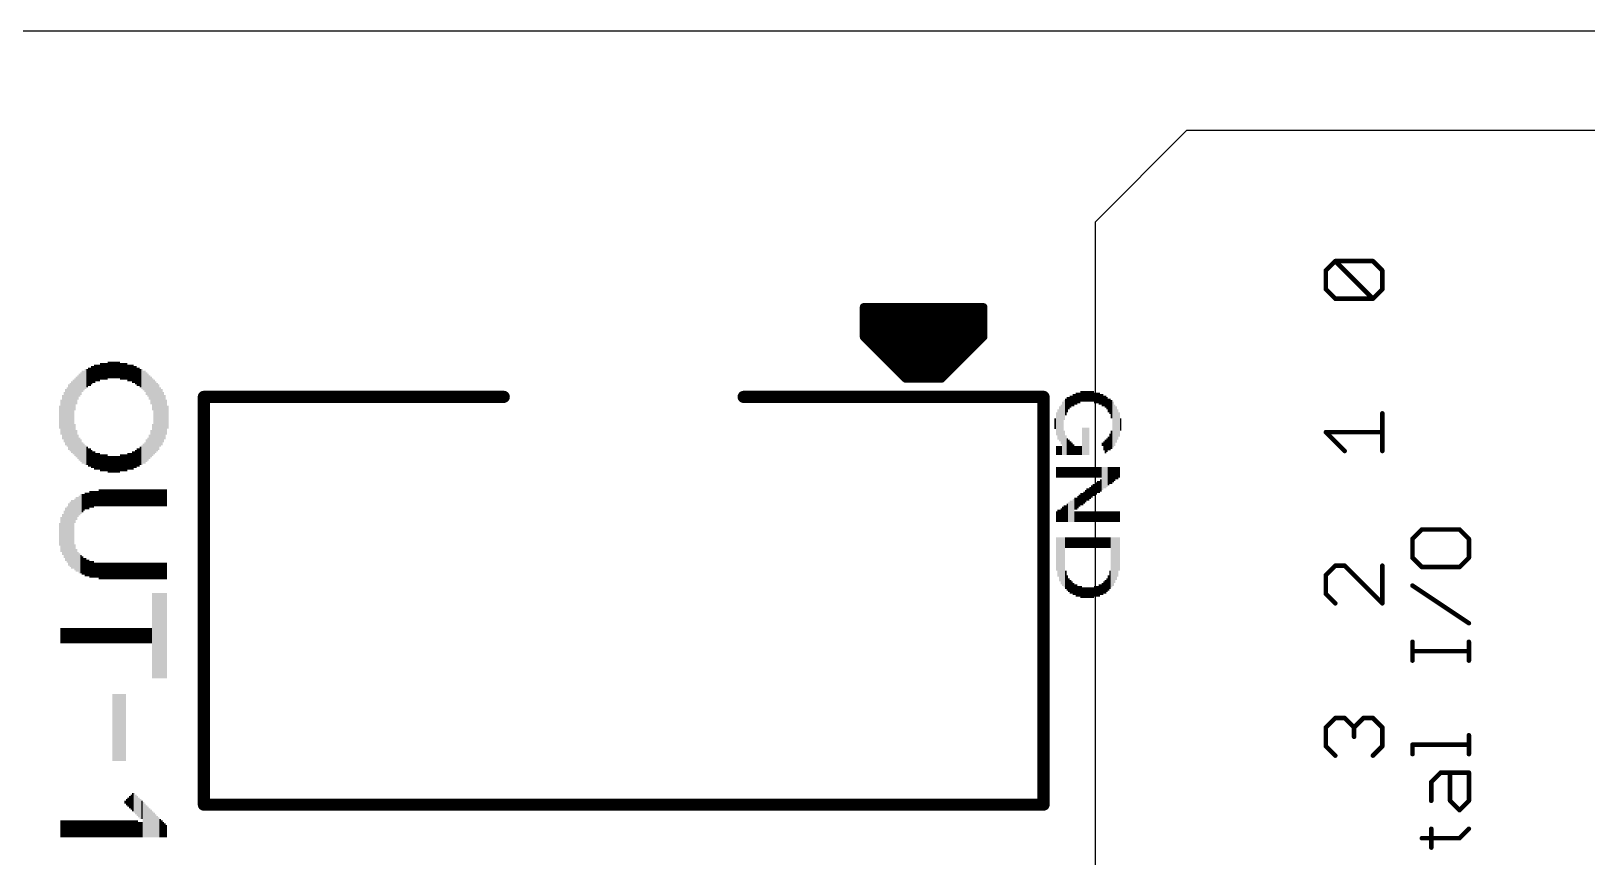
# Model space of a CAD drawing. Extents: x -5 to 130, y -14 to 61.
# Drawn here: x 20.92 to 46.86, y 46.23 to 60 of the extents above; entities that cross this region are included whole.
import ezdxf

# ---------------------------------------------------------------- set-up
doc = ezdxf.new("R2010")
doc.units = 0
for name, color, linetype in [('20', 178, 'CONTINUOUS'), ('21', 251, 'CONTINUOUS'), ('51', 251, 'CONTINUOUS')]:
    doc.layers.add(name, color=color, linetype=linetype)

# ---------------------------------------------------------------- blocks, each defined once
blk = doc.blocks.new('RECT')
blk.add_solid([(-0.5, -0.5), (0.5, -0.5), (-0.5, 0.5), (0.5, 0.5)])

msp = doc.modelspace()

# ---------------------------------------------------------------- linework, layer by layer
at = {"layer": '20'}
msp.add_line((130, 60), (-5, 60), dxfattribs=at)
at = {"layer": '21'}
for points, const_width in [([(42.5263, 56.0079, 1), (42.4882, 56.0079)], 0.0381), ([(42.4938, 56.0214, 1), (42.5208, 55.9944)], 0.0381), ([(42.6641, 56.1837, 1), (42.6641, 56.1456)], 0.0381), ([(42.6775, 56.1781, 1), (42.6506, 56.1512)], 0.0381), ([(42.6775, 56.1512, 1), (42.6506, 56.1781)], 0.0381), ([(43.3046, 56.1781, 1), (43.2777, 56.1512)], 0.0381), ([(43.2911, 56.1456, 1), (43.2911, 56.1837)], 0.0381), ([(43.467, 56.0079, 1), (43.4289, 56.0079)], 0.0381), ([(43.4344, 55.9944, 1), (43.4614, 56.0214)], 0.0381), ([(42.4882, 55.6943, 1), (42.5263, 55.6943)], 0.0381), ([(42.5208, 55.7078, 1), (42.4938, 55.6809)], 0.0381), ([(42.6641, 55.5566, 1), (42.6641, 55.5185)], 0.0381), ([(42.6506, 55.5241, 1), (42.6775, 55.5511)], 0.0381), ([(43.2777, 55.5511, 1), (43.3046, 55.5241)], 0.0381), ([(43.2777, 55.5241, 1), (43.3046, 55.5511)], 0.0381), ([(43.2911, 55.5185, 1), (43.2911, 55.5566)], 0.0381), ([(43.4289, 55.6943, 1), (43.467, 55.6943)], 0.0381), ([(43.4614, 55.6809, 1), (43.4344, 55.7078)], 0.0381), ([(34.8, 55.4318, 1), (34.8, 55.3683)], 0.0635), ([(34.8318, 55.4, 1), (34.7683, 55.4)], 0.0635), ([(34.8958, 55.4, 1), (34.8323, 55.4)], 0.0635), ([(35.0228, 55.4, 1), (34.9592, 55.4)], 0.0635), ([(35.1498, 55.4, 1), (35.0862, 55.4)], 0.0635), ([(35.2768, 55.4, 1), (35.2133, 55.4)], 0.0635), ([(35.4038, 55.4, 1), (35.3402, 55.4)], 0.0635), ([(35.5308, 55.4, 1), (35.4672, 55.4)], 0.0635), ([(35.6578, 55.4, 1), (35.5943, 55.4)], 0.0635), ([(35.7848, 55.4, 1), (35.7212, 55.4)], 0.0635), ([(35.9118, 55.4, 1), (35.8483, 55.4)], 0.0635), ([(36.0388, 55.4, 1), (35.9753, 55.4)], 0.0635), ([(36.1658, 55.4, 1), (36.1022, 55.4)], 0.0635), ([(36.2928, 55.4, 1), (36.2293, 55.4)], 0.0635), ([(36.4198, 55.4, 1), (36.3563, 55.4)], 0.0635), ([(36.5468, 55.4, 1), (36.4832, 55.4)], 0.0635), ([(36.6738, 55.4, 1), (36.6103, 55.4)], 0.0635), ([(36.8008, 55.4, 1), (36.7372, 55.4)], 0.0635), ([(36.8318, 55.4, 1), (36.7683, 55.4)], 0.0635), ([(36.8, 55.3683, 1), (36.8, 55.4318)], 0.0635), ([(34.8225, 54.9225, 1), (34.7775, 54.8775)], 0.0635), ([(34.7683, 54.9, 1), (34.8318, 54.9)], 0.0635), ([(34.8323, 54.836, 1), (34.8958, 54.836)], 0.0635), ([(34.9592, 54.709, 1), (35.0228, 54.709)], 0.0635), ([(36.6103, 54.742, 1), (36.6738, 54.742)], 0.0635), ([(36.7372, 54.869, 1), (36.8008, 54.869)], 0.0635), ([(36.7683, 54.9, 1), (36.8318, 54.9)], 0.0635), ([(36.8225, 54.8775, 1), (36.7775, 54.9225)], 0.0635), ([(35.0862, 54.582, 1), (35.1498, 54.582)], 0.0635), ([(35.2133, 54.455, 1), (35.2768, 54.455)], 0.0635), ([(36.3563, 54.488, 1), (36.4198, 54.488)], 0.0635), ([(36.4832, 54.615, 1), (36.5468, 54.615)], 0.0635), ([(35.3402, 54.328, 1), (35.4038, 54.328)], 0.0635), ([(35.4672, 54.201, 1), (35.5308, 54.201)], 0.0635), ([(35.5, 54.2318, 1), (35.5, 54.1683)], 0.0635), ([(35.4775, 54.1775, 1), (35.5225, 54.2225)], 0.0635), ([(35.5943, 54.2, 1), (35.6578, 54.2)], 0.0635), ([(35.7212, 54.2, 1), (35.7848, 54.2)], 0.0635), ([(35.8, 54.2318, 1), (35.8, 54.1683)], 0.0635), ([(35.8, 54.1683, 1), (35.8, 54.2318)], 0.0635), ([(35.8483, 54.2, 1), (35.9118, 54.2)], 0.0635), ([(35.9753, 54.2, 1), (36.0388, 54.2)], 0.0635), ([(36.0775, 54.2225, 1), (36.1225, 54.1775)], 0.0635), ([(36.1, 54.1683, 1), (36.1, 54.2318)], 0.0635), ([(36.1022, 54.234, 1), (36.1658, 54.234)], 0.0635), ([(36.2293, 54.361, 1), (36.2928, 54.361)], 0.0635), ([(23.8508, 53.9, 1), (23.7492, 53.9)], 0.1016), ([(23.8, 53.9508, 1), (23.8, 53.8492)], 0.1016), ([(28.8, 53.8492, 1), (28.8, 53.9508)], 0.1016), ([(32.8, 53.9508, 1), (32.8, 53.8492)], 0.1016), ([(37.8508, 53.9, 1), (37.7492, 53.9)], 0.1016), ([(37.8, 53.8492, 1), (37.8, 53.9508)], 0.1016), ([(43.467, 53.6247, 1), (43.4289, 53.6247)], 0.0381), ([(42.5208, 53.3246, 1), (42.4938, 53.2976)], 0.0381), ([(42.5073, 53.3302, 1), (42.5073, 53.2921)], 0.0381), ([(43.4479, 53.2921, 1), (43.4479, 53.3302)], 0.0381), ([(42.8074, 52.9841, 1), (42.8343, 53.0111)], 0.0381), ([(43.4289, 52.9976, 1), (43.467, 52.9976)], 0.0381), ([(44.1081, 51.7072, 1), (44.1081, 51.6691)], 0.0381), ([(44.1215, 51.6747, 1), (44.0946, 51.7016)], 0.0381), ([(44.7486, 51.7016, 1), (44.7217, 51.6747)], 0.0381), ([(44.7351, 51.6691, 1), (44.7351, 51.7072)], 0.0381), ([(43.9703, 51.5314, 1), (43.9322, 51.5314)], 0.0381), ([(43.9378, 51.5449, 1), (43.9648, 51.5179)], 0.0381), ([(44.9109, 51.5314, 1), (44.8728, 51.5314)], 0.0381), ([(44.8784, 51.5179, 1), (44.9054, 51.5449)], 0.0381), ([(42.6641, 51.1037, 1), (42.6641, 51.0656)], 0.0381), ([(42.6775, 51.0712, 1), (42.6506, 51.0981)], 0.0381), ([(42.8343, 51.0981, 1), (42.8074, 51.0712)], 0.0381), ([(42.8208, 51.0656, 1), (42.8208, 51.1037)], 0.0381), ([(43.467, 51.0847, 1), (43.4289, 51.0847)], 0.0381), ([(43.9648, 51.2313, 1), (43.9378, 51.2044)], 0.0381), ([(43.9322, 51.2179, 1), (43.9703, 51.2179)], 0.0381), ([(44.8728, 51.2179, 1), (44.9109, 51.2179)], 0.0381), ([(44.9054, 51.2044, 1), (44.8784, 51.2313)], 0.0381), ([(42.5263, 50.9279, 1), (42.4882, 50.9279)], 0.0381), ([(42.4938, 50.9414, 1), (42.5208, 50.9144)], 0.0381), ([(44.1081, 51.0801, 1), (44.1081, 51.042)], 0.0381), ([(44.0946, 51.0476, 1), (44.1215, 51.0746)], 0.0381), ([(44.7217, 51.0746, 1), (44.7486, 51.0476)], 0.0381), ([(44.7351, 51.042, 1), (44.7351, 51.0801)], 0.0381), ([(42.4882, 50.6143, 1), (42.5263, 50.6143)], 0.0381), ([(42.5208, 50.6278, 1), (42.4938, 50.6009)], 0.0381), ([(43.9619, 50.7685, 1), (43.9407, 50.7368)], 0.0381), ([(42.6506, 50.4441, 1), (42.6775, 50.4711)], 0.0381), ([(43.4289, 50.4576, 1), (43.467, 50.4576)], 0.0381), ([(43.4344, 50.4441, 1), (43.4614, 50.4711)], 0.0381), ([(44.8813, 50.1097, 1), (44.9025, 50.1414)], 0.0381), ([(43.9703, 49.8154, 1), (43.9322, 49.8154)], 0.0381), ([(44.9109, 49.8154, 1), (44.8728, 49.8154)], 0.0381), ([(43.9513, 49.6777, 1), (43.9513, 49.6396)], 0.0381), ([(44.8919, 49.6396, 1), (44.8919, 49.6777)], 0.0381), ([(43.9322, 49.5019, 1), (43.9703, 49.5019)], 0.0381), ([(44.8728, 49.5019, 1), (44.9109, 49.5019)], 0.0381), ([(42.6641, 48.5637, 1), (42.6641, 48.5256)], 0.0381), ([(42.6775, 48.5312, 1), (42.6506, 48.5581)], 0.0381), ([(42.8343, 48.5581, 1), (42.8074, 48.5312)], 0.0381), ([(42.8208, 48.5256, 1), (42.8208, 48.5637)], 0.0381), ([(43.1344, 48.5637, 1), (43.1344, 48.5256)], 0.0381), ([(43.1478, 48.5312, 1), (43.1209, 48.5581)], 0.0381), ([(43.3046, 48.5581, 1), (43.2777, 48.5312)], 0.0381), ([(43.2911, 48.5256, 1), (43.2911, 48.5637)], 0.0381), ([(42.5263, 48.3879, 1), (42.4882, 48.3879)], 0.0381), ([(42.4938, 48.4014, 1), (42.5208, 48.3744)], 0.0381), ([(42.9967, 48.3879, 1), (42.9586, 48.3879)], 0.0381), ([(42.9641, 48.4014, 1), (42.9911, 48.3744)], 0.0381), ([(42.9586, 48.2311, 1), (42.9967, 48.2311)], 0.0381), ([(42.9641, 48.3744, 1), (42.9911, 48.4014)], 0.0381), ([(43.467, 48.3879, 1), (43.4289, 48.3879)], 0.0381), ([(43.4344, 48.3744, 1), (43.4614, 48.4014)], 0.0381), ([(44.9109, 48.2562, 1), (44.8728, 48.2562)], 0.0381), ([(42.4882, 48.0743, 1), (42.5263, 48.0743)], 0.0381), ([(42.5208, 48.0878, 1), (42.4938, 48.0609)], 0.0381), ([(43.4289, 48.0743, 1), (43.467, 48.0743)], 0.0381), ([(43.4614, 48.0609, 1), (43.4344, 48.0878)], 0.0381), ([(43.9703, 48.0995, 1), (43.9322, 48.0995)], 0.0381), ([(43.9513, 48.1185, 1), (43.9513, 48.0804)], 0.0381), ([(44.8919, 48.0804, 1), (44.8919, 48.1185)], 0.0381), ([(42.6506, 47.9041, 1), (42.6775, 47.9311)], 0.0381), ([(43.2777, 47.9311, 1), (43.3046, 47.9041)], 0.0381), ([(43.9322, 47.9427, 1), (43.9703, 47.9427)], 0.0381), ([(44.8728, 47.9427, 1), (44.9109, 47.9427)], 0.0381), ([(44.2839, 47.4775, 1), (44.2458, 47.4775)], 0.0381), ([(44.2514, 47.4909, 1), (44.2783, 47.464)], 0.0381), ([(44.4216, 47.6533, 1), (44.4216, 47.6152)], 0.0381), ([(44.4351, 47.6208, 1), (44.4081, 47.6477)], 0.0381), ([(44.5974, 47.6342, 1), (44.5593, 47.6342)], 0.0381), ([(44.9109, 47.6342, 1), (44.8728, 47.6342)], 0.0381), ([(44.8919, 47.6152, 1), (44.8919, 47.6533)], 0.0381), ([(23.8, 47.1508, 1), (23.8, 47.0492)], 0.1016), ([(23.7492, 47.1, 1), (23.8508, 47.1)], 0.1016), ([(37.7492, 47.1, 1), (37.8508, 47.1)], 0.1016), ([(37.8, 47.0492, 1), (37.8, 47.1508)], 0.1016), ([(44.2458, 47.1639, 1), (44.2839, 47.1639)], 0.0381), ([(44.5918, 47.1774, 1), (44.5649, 47.1505)], 0.0381), ([(44.5593, 47.1639, 1), (44.5974, 47.1639)], 0.0381), ([(44.7217, 47.0206, 1), (44.7486, 46.9937)], 0.0381), ([(44.7217, 46.9937, 1), (44.7486, 47.0206)], 0.0381), ([(44.8728, 47.1639, 1), (44.9109, 47.1639)], 0.0381), ([(44.9054, 47.1505, 1), (44.8784, 47.1774)], 0.0381), ([(44.2839, 46.697, 1), (44.2458, 46.697)], 0.0381), ([(44.9054, 46.6836, 1), (44.8784, 46.7105)], 0.0381), ([(44.1081, 46.5593, 1), (44.1081, 46.5212)], 0.0381), ([(44.7217, 46.5537, 1), (44.7486, 46.5268)], 0.0381), ([(44.7351, 46.5212, 1), (44.7351, 46.5593)], 0.0381), ([(44.2458, 46.3835, 1), (44.2839, 46.3835)], 0.0381)]:
    msp.add_lwpolyline(points, format="xyb", dxfattribs=dict(at, const_width=const_width))
for points, const_width in [([(42.5073, 56.0079), (42.6641, 56.1647)], 0.0762), ([(42.5073, 55.6943), (42.5073, 56.0079)], 0.0762), ([(42.6641, 56.1647), (43.2911, 56.1647)], 0.0762), ([(43.2911, 55.5376), (42.6641, 56.1647)], 0.0762), ([(43.2911, 56.1647), (43.4479, 56.0079)], 0.0762), ([(43.4479, 56.0079), (43.4479, 55.6943)], 0.0762), ([(42.6641, 55.5376), (42.5073, 55.6943)], 0.0762), ([(43.2911, 55.5376), (42.6641, 55.5376)], 0.0762), ([(43.4479, 55.6943), (43.2911, 55.5376)], 0.0762), ([(36.8, 55.4), (34.8, 55.4)], 0.127), ([(34.8, 55.4), (34.8, 54.9)], 0.127), ([(34.864, 54.836), (34.864, 55.4)], 0.127), ([(34.991, 54.709), (34.991, 55.4)], 0.127), ([(35.118, 54.582), (35.118, 55.4)], 0.127), ([(35.245, 54.455), (35.245, 55.4)], 0.127), ([(35.372, 54.328), (35.372, 55.4)], 0.127), ([(35.499, 54.201), (35.499, 55.4)], 0.127), ([(35.626, 54.2), (35.626, 55.4)], 0.127), ([(35.753, 54.2), (35.753, 55.4)], 0.127), ([(35.88, 54.2), (35.88, 55.4)], 0.127), ([(36.007, 54.2), (36.007, 55.4)], 0.127), ([(36.134, 54.234), (36.134, 55.4)], 0.127), ([(36.261, 54.361), (36.261, 55.4)], 0.127), ([(36.388, 54.488), (36.388, 55.4)], 0.127), ([(36.515, 54.615), (36.515, 55.4)], 0.127), ([(36.642, 54.742), (36.642, 55.4)], 0.127), ([(36.769, 54.869), (36.769, 55.4)], 0.127), ([(36.8, 54.9), (36.8, 55.4)], 0.127), ([(34.8, 54.9), (35.5, 54.2)], 0.127), ([(36.1, 54.2), (36.8, 54.9)], 0.127), ([(35.5, 54.2), (35.8, 54.2)], 0.127), ([(35.8, 54.2), (36.1, 54.2)], 0.127), ([(23.8, 47.1), (23.8, 53.9)], 0.2032), ([(23.8, 53.9), (28.8, 53.9)], 0.2032), ([(37.8, 53.9), (32.8, 53.9)], 0.2032), ([(37.8, 53.9), (37.8, 47.1)], 0.2032), ([(43.4479, 52.9976), (43.4479, 53.6247)], 0.0762), ([(42.8208, 52.9976), (42.5073, 53.3111)], 0.0762), ([(42.5073, 53.3111), (43.4479, 53.3111)], 0.0762), ([(44.1081, 51.6882), (43.9513, 51.5314)], 0.0762), ([(44.7351, 51.6882), (44.1081, 51.6882)], 0.0762), ([(44.8919, 51.5314), (44.7351, 51.6882)], 0.0762), ([(43.9513, 51.5314), (43.9513, 51.2179)], 0.0762), ([(44.8919, 51.2179), (44.8919, 51.5314)], 0.0762), ([(42.6641, 51.0847), (42.5073, 50.9279)], 0.0762), ([(42.8208, 51.0847), (42.6641, 51.0847)], 0.0762), ([(43.4479, 50.4576), (42.8208, 51.0847)], 0.0762), ([(43.4479, 51.0847), (43.4479, 50.4576)], 0.0762), ([(43.9513, 51.2179), (44.1081, 51.0611)], 0.0762), ([(44.7351, 51.0611), (44.8919, 51.2179)], 0.0762), ([(42.5073, 50.9279), (42.5073, 50.6143)], 0.0762), ([(44.1081, 51.0611), (44.7351, 51.0611)], 0.0762), ([(42.5073, 50.6143), (42.6641, 50.4576)], 0.0762), ([(44.8919, 50.1256), (43.9513, 50.7526)], 0.0762), ([(43.9513, 49.5019), (43.9513, 49.8154)], 0.0762), ([(44.8919, 49.5019), (44.8919, 49.8154)], 0.0762), ([(44.8919, 49.6587), (43.9513, 49.6587)], 0.0762), ([(42.5073, 48.3879), (42.6641, 48.5447)], 0.0762), ([(42.6641, 48.5447), (42.8208, 48.5447)], 0.0762), ([(42.8208, 48.5447), (42.9776, 48.3879)], 0.0762), ([(42.9776, 48.3879), (43.1344, 48.5447)], 0.0762), ([(43.1344, 48.5447), (43.2911, 48.5447)], 0.0762), ([(43.2911, 48.5447), (43.4479, 48.3879)], 0.0762), ([(42.5073, 48.0743), (42.5073, 48.3879)], 0.0762), ([(42.9776, 48.3879), (42.9776, 48.2311)], 0.0762), ([(43.4479, 48.3879), (43.4479, 48.0743)], 0.0762), ([(44.8919, 47.9427), (44.8919, 48.2562)], 0.0762), ([(42.6641, 47.9176), (42.5073, 48.0743)], 0.0762), ([(43.4479, 48.0743), (43.2911, 47.9176)], 0.0762), ([(43.9513, 47.9427), (43.9513, 48.0995)], 0.0762), ([(43.9513, 48.0995), (44.8919, 48.0995)], 0.0762), ([(44.2648, 47.4775), (44.4216, 47.6342)], 0.0762), ([(44.2648, 47.1639), (44.2648, 47.4775)], 0.0762), ([(44.4216, 47.6342), (44.8919, 47.6342)], 0.0762), ([(44.5784, 47.1639), (44.5784, 47.6342)], 0.0762), ([(44.8919, 47.6342), (44.8919, 47.1639)], 0.0762), ([(37.8, 47.1), (23.8, 47.1)], 0.2032), ([(44.7351, 47.0072), (44.5784, 47.1639)], 0.0762), ([(44.8919, 47.1639), (44.7351, 47.0072)], 0.0762), ([(44.2648, 46.3835), (44.2648, 46.697)], 0.0762), ([(44.7351, 46.5403), (44.8919, 46.697)], 0.0762), ([(44.1081, 46.5403), (44.7351, 46.5403)], 0.0762)]:
    msp.add_lwpolyline(points, dxfattribs=dict(at, const_width=const_width))
at = {"layer": '51'}
for p, q in [((40.184, 58.34), (38.66, 56.816)), ((51.614, 58.34), (40.184, 58.34)), ((38.66, 56.816), (38.66, -7.7))]:
    msp.add_line(p, q, dxfattribs=at)

# ---------------------------------------------------------------- block references
at = {"layer": '21', "yscale": 0.0254, "rotation": 270}
for p, xscale in [((22.209, 54.3498), 0.2794), ((22.2344, 54.3498), 0.2794), ((22.2598, 54.3498), 0.2794), ((22.2852, 54.3498), 0.2794), ((22.3106, 54.3498), 0.2794), ((22.336, 54.3498), 0.2794), ((22.3614, 54.3498), 0.2794), ((22.3868, 54.3498), 0.2794), ((21.6756, 54.0069), 0.4572), ((21.701, 54.0577), 0.4064), ((21.7264, 54.0958), 0.381), ((21.7518, 54.1212), 0.381), ((21.7772, 54.1593), 0.3556), ((21.8026, 54.172), 0.3302), ((21.828, 54.1974), 0.3302), ((21.8534, 54.2101), 0.3048), ((21.8788, 54.2355), 0.3048), ((21.9042, 54.2355), 0.3048), ((21.9296, 54.2609), 0.3048), ((21.955, 54.2736), 0.2794), ((21.9804, 54.2863), 0.3048), ((22.0058, 54.299), 0.2794), ((22.0312, 54.299), 0.2794), ((22.0566, 54.299), 0.2794), ((22.082, 54.3244), 0.2794), ((22.1074, 54.3244), 0.2794), ((22.1328, 54.3244), 0.2794), ((22.1582, 54.3244), 0.2794), ((22.1836, 54.3244), 0.2794), ((22.4122, 54.3244), 0.2794), ((22.4376, 54.3244), 0.2794), ((22.463, 54.3244), 0.2794), ((22.4884, 54.3244), 0.2794), ((22.5138, 54.3244), 0.2794), ((22.5392, 54.299), 0.2794), ((22.5646, 54.299), 0.2794), ((22.59, 54.299), 0.2794), ((22.6154, 54.2863), 0.3048), ((22.6408, 54.2736), 0.2794), ((22.6662, 54.2609), 0.3048), ((22.6916, 54.2355), 0.3048), ((22.717, 54.2355), 0.3048), ((22.7424, 54.2101), 0.3048), ((22.7678, 54.1974), 0.3302), ((22.7932, 54.172), 0.3302), ((22.8186, 54.1593), 0.3556), ((22.844, 54.1212), 0.381), ((22.8694, 54.0958), 0.381), ((22.8948, 54.0577), 0.4064), ((22.9202, 54.0069), 0.4572), ((21.4724, 53.5624), 0.8382), ((21.4978, 53.5624), 0.9398), ((21.5232, 53.5624), 0.9906), ((21.5486, 53.5624), 1.0922), ((21.574, 53.5624), 1.143), ((21.5994, 53.5624), 1.1938), ((21.6248, 53.5624), 1.2446), ((21.6502, 53.9434), 0.5334), ((22.9456, 53.9434), 0.5334), ((22.971, 53.5624), 1.2446), ((22.9964, 53.5624), 1.1938), ((23.0218, 53.5624), 1.143), ((23.0472, 53.5624), 1.0922), ((23.0726, 53.5624), 0.9906), ((23.098, 53.5624), 0.9398), ((23.1234, 53.5624), 0.8382), ((38.3496, 53.8709), 0.2032), ((38.375, 53.8836), 0.1778), ((38.4004, 53.8836), 0.1778), ((38.4258, 53.909), 0.1778), ((38.4512, 53.909), 0.1778), ((38.4766, 53.909), 0.1778), ((38.502, 53.909), 0.1778), ((38.5274, 53.909), 0.1778), ((38.5528, 53.909), 0.1778), ((38.5782, 53.909), 0.1778), ((38.6036, 53.909), 0.1778), ((38.629, 53.909), 0.1778), ((38.6544, 53.8836), 0.1778), ((38.6798, 53.8836), 0.1778), ((38.7052, 53.8836), 0.1778), ((38.7306, 53.8709), 0.2032), ((21.3962, 53.5624), 0.381), ((21.4216, 53.5624), 0.5842), ((21.447, 53.5624), 0.7366), ((23.1488, 53.5624), 0.7366), ((23.1742, 53.5624), 0.5842), ((23.1996, 53.5624), 0.381), ((38.0702, 53.4518), 0.5842), ((38.0956, 53.4391), 0.6604), ((38.121, 53.3756), 0.889), ((38.1464, 53.6804), 0.3302), ((38.1718, 53.7312), 0.2794), ((38.1972, 53.7693), 0.254), ((38.2226, 53.7947), 0.2032), ((38.248, 53.8201), 0.2032), ((38.2734, 53.8328), 0.1778), ((38.2988, 53.8455), 0.2032), ((38.3242, 53.8582), 0.1778), ((38.756, 53.8582), 0.1778), ((38.7814, 53.8455), 0.2032), ((38.8068, 53.8328), 0.1778), ((38.8322, 53.8201), 0.2032), ((38.8576, 53.7947), 0.2032), ((38.883, 53.7566), 0.2286), ((38.9084, 53.7439), 0.254), ((38.9338, 53.6931), 0.3048), ((38.9592, 53.4391), 0.762), ((38.9846, 53.4264), 0.6858), ((39.01, 53.4391), 0.6096), ((21.6502, 53.1814), 0.5334), ((22.9456, 53.1814), 0.5334), ((37.994, 53.4518), 0.1778), ((38.0194, 53.4518), 0.381), ((38.0448, 53.4391), 0.508), ((39.0354, 53.4391), 0.508), ((39.0608, 53.4391), 0.4064), ((39.0862, 53.4391), 0.2032), ((21.6756, 53.1179), 0.4572), ((21.701, 53.0671), 0.4064), ((21.7264, 53.029), 0.381), ((21.7518, 53.0036), 0.381), ((22.844, 53.0036), 0.381), ((22.8694, 53.029), 0.381), ((22.8948, 53.0671), 0.4064), ((22.9202, 53.1179), 0.4572), ((38.1464, 53.1343), 0.4064), ((38.1718, 53.0962), 0.3302), ((38.1972, 53.0708), 0.2794), ((38.2226, 53.0581), 0.254), ((38.4512, 53.1597), 0.4572), ((38.4766, 53.1597), 0.4572), ((38.502, 53.1597), 0.4572), ((38.5274, 53.1597), 0.4572), ((38.5528, 53.1597), 0.4572), ((38.8322, 53.0708), 0.2286), ((38.8576, 53.0962), 0.2286), ((38.883, 53.1216), 0.2286), ((38.9084, 53.147), 0.2794), ((38.9338, 53.1851), 0.3048), ((21.7772, 52.9655), 0.3556), ((21.8026, 52.9528), 0.3302), ((21.828, 52.9274), 0.3302), ((21.8534, 52.9147), 0.3048), ((21.8788, 52.8893), 0.3048), ((21.9042, 52.8893), 0.3048), ((21.9296, 52.8639), 0.3048), ((21.955, 52.8512), 0.2794), ((21.9804, 52.8385), 0.3048), ((22.0058, 52.8258), 0.2794), ((22.0312, 52.8258), 0.2794), ((22.0566, 52.8258), 0.2794), ((22.082, 52.8004), 0.2794), ((22.1074, 52.8004), 0.2794), ((22.1328, 52.8004), 0.2794), ((22.1582, 52.8004), 0.2794), ((22.1836, 52.8004), 0.2794), ((22.4122, 52.8004), 0.2794), ((22.4376, 52.8004), 0.2794), ((22.463, 52.8004), 0.2794), ((22.4884, 52.8004), 0.2794), ((22.5138, 52.8004), 0.2794), ((22.5392, 52.8258), 0.2794), ((22.5646, 52.8258), 0.2794), ((22.59, 52.8258), 0.2794), ((22.6154, 52.8385), 0.3048), ((22.6408, 52.8512), 0.2794), ((22.6662, 52.8639), 0.3048), ((22.6916, 52.8893), 0.3048), ((22.717, 52.8893), 0.3048), ((22.7424, 52.9147), 0.3048), ((22.7678, 52.9274), 0.3302), ((22.7932, 52.9528), 0.3302), ((22.8186, 52.9655), 0.3556), ((38.0194, 53.0073), 0.1524), ((38.0448, 53.0073), 0.1524), ((38.0702, 53.0073), 0.1524), ((38.0956, 53.0073), 0.1524), ((38.248, 53.0454), 0.2286), ((38.2734, 53.0327), 0.2032), ((38.2988, 53.02), 0.1778), ((38.3242, 53.0073), 0.1524), ((38.3496, 53.0073), 0.1524), ((38.375, 53.0073), 0.1524), ((38.4004, 53.0073), 0.1524), ((38.4258, 53.0073), 0.1524), ((38.7814, 53.1089), 0.0508), ((38.8068, 53.0835), 0.1524), ((22.209, 52.775), 0.2794), ((22.2344, 52.775), 0.2794), ((22.2598, 52.775), 0.2794), ((22.2852, 52.775), 0.2794), ((22.3106, 52.775), 0.2794), ((22.336, 52.775), 0.2794), ((22.3614, 52.775), 0.2794), ((22.3868, 52.775), 0.2794), ((38.0194, 52.639), 0.1778), ((38.0448, 52.639), 0.1778), ((38.0702, 52.639), 0.1778), ((38.0956, 52.639), 0.1778), ((38.121, 52.639), 0.1778), ((38.1464, 52.639), 0.1778), ((38.1718, 52.639), 0.1778), ((38.1972, 52.639), 0.1778), ((38.2226, 52.639), 0.1778), ((38.248, 52.639), 0.1778), ((38.2734, 52.639), 0.1778), ((38.2988, 52.639), 0.1778), ((38.3242, 52.639), 0.1778), ((38.3496, 52.639), 0.1778), ((38.375, 52.639), 0.1778), ((38.4004, 52.639), 0.1778), ((38.4258, 52.639), 0.1778), ((38.4512, 52.639), 0.1778), ((38.4766, 52.639), 0.1778), ((38.502, 52.639), 0.1778), ((38.5274, 52.639), 0.1778), ((38.5528, 52.639), 0.1778), ((38.5782, 52.639), 0.1778), ((38.6036, 52.639), 0.1778), ((38.629, 52.639), 0.1778), ((38.6544, 52.639), 0.1778), ((38.6798, 52.639), 0.1778), ((38.7052, 52.639), 0.1778), ((38.7306, 52.639), 0.1778), ((38.756, 52.639), 0.1778), ((38.7814, 52.5374), 0.381), ((38.8068, 52.5501), 0.3556), ((38.8322, 52.5501), 0.3556), ((38.8576, 52.5628), 0.3302), ((38.883, 52.5755), 0.3048), ((38.9084, 52.5882), 0.2794), ((38.9338, 52.5882), 0.2794), ((38.9592, 52.6009), 0.254), ((38.9846, 52.6136), 0.2286), ((39.01, 52.6263), 0.2032), ((39.0354, 52.6263), 0.2032), ((39.0608, 52.639), 0.1778), ((38.5782, 52.2961), 0.2032), ((38.6036, 52.3215), 0.2032), ((38.629, 52.3469), 0.2032), ((38.6544, 52.3469), 0.2032), ((38.6798, 52.3723), 0.2032), ((38.7052, 52.3977), 0.2032), ((38.7306, 52.3977), 0.2032), ((38.756, 52.4231), 0.2032), ((21.574, 51.6066), 1.0922), ((21.5994, 51.6066), 1.143), ((21.6248, 51.6066), 1.143), ((21.6502, 52.0003), 0.4064), ((21.6756, 52.0384), 0.381), ((21.701, 52.0638), 0.3302), ((21.7264, 52.0892), 0.3302), ((21.7518, 52.1146), 0.3302), ((21.7772, 52.1273), 0.3048), ((21.8026, 52.14), 0.2794), ((21.828, 52.1654), 0.2794), ((21.8534, 52.1654), 0.2794), ((21.8788, 52.1654), 0.2794), ((21.9042, 52.1908), 0.2794), ((21.9296, 52.1908), 0.2794), ((21.955, 52.1908), 0.2794), ((21.9804, 52.2035), 0.254), ((22.0058, 52.2035), 0.254), ((22.0312, 52.2035), 0.254), ((22.0566, 52.2162), 0.2794), ((22.082, 52.2162), 0.2794), ((22.1074, 52.2162), 0.2794), ((22.1328, 52.2162), 0.2794), ((22.1582, 52.2162), 0.2794), ((22.1836, 52.2162), 0.2794), ((22.209, 52.2162), 0.2794), ((22.2344, 52.2162), 0.2794), ((22.2598, 52.2162), 0.2794), ((22.2852, 52.2162), 0.2794), ((22.3106, 52.2162), 0.2794), ((22.336, 52.2162), 0.2794), ((22.3614, 52.2162), 0.2794), ((22.3868, 52.2162), 0.2794), ((22.4122, 52.2162), 0.2794), ((22.4376, 52.2162), 0.2794), ((22.463, 52.2162), 0.2794), ((22.4884, 52.2162), 0.2794), ((22.5138, 52.2162), 0.2794), ((22.5392, 52.2162), 0.2794), ((22.5646, 52.2162), 0.2794), ((22.59, 52.2162), 0.2794), ((22.6154, 52.2162), 0.2794), ((22.6408, 52.2162), 0.2794), ((22.6662, 52.2162), 0.2794), ((22.6916, 52.2162), 0.2794), ((22.717, 52.2162), 0.2794), ((22.7424, 52.2162), 0.2794), ((22.7678, 52.2162), 0.2794), ((22.7932, 52.2162), 0.2794), ((22.8186, 52.2162), 0.2794), ((22.844, 52.2162), 0.2794), ((22.8694, 52.2162), 0.2794), ((22.8948, 52.2162), 0.2794), ((22.9202, 52.2162), 0.2794), ((22.9456, 52.2162), 0.2794), ((22.971, 52.2162), 0.2794), ((22.9964, 52.2162), 0.2794), ((23.0218, 52.2162), 0.2794), ((23.0472, 52.2162), 0.2794), ((23.0726, 52.2162), 0.2794), ((23.098, 52.2162), 0.2794), ((23.1234, 52.2162), 0.2794), ((23.1488, 52.2162), 0.2794), ((23.1742, 52.2162), 0.2794), ((38.2226, 51.9786), 0.3302), ((38.248, 51.9913), 0.3556), ((38.2734, 51.9913), 0.3556), ((38.2988, 52.004), 0.381), ((38.3242, 52.1183), 0.2032), ((38.3496, 52.1183), 0.2032), ((38.375, 52.1437), 0.2032), ((38.4004, 52.1691), 0.2032), ((38.4258, 52.1945), 0.2032), ((38.4512, 52.1945), 0.2032), ((38.4766, 52.2199), 0.2032), ((38.502, 52.2453), 0.2032), ((38.5274, 52.2707), 0.2032), ((38.5528, 52.2707), 0.2032), ((21.4216, 51.6066), 0.5842), ((21.447, 51.6066), 0.6858), ((21.4724, 51.6066), 0.7874), ((21.4978, 51.6066), 0.889), ((21.5232, 51.6066), 0.9398), ((21.5486, 51.6066), 1.0414), ((38.0194, 51.9024), 0.1778), ((38.0448, 51.9151), 0.2032), ((38.0702, 51.9151), 0.2032), ((38.0956, 51.9278), 0.2286), ((38.121, 51.9405), 0.254), ((38.1464, 51.9532), 0.2794), ((38.1718, 51.9532), 0.2794), ((38.1972, 51.9659), 0.3048), ((38.3242, 51.9024), 0.1778), ((38.3496, 51.9024), 0.1778), ((38.375, 51.9024), 0.1778), ((38.4004, 51.9024), 0.1778), ((38.4258, 51.9024), 0.1778), ((38.4512, 51.9024), 0.1778), ((38.4766, 51.9024), 0.1778), ((38.502, 51.9024), 0.1778), ((38.5274, 51.9024), 0.1778), ((38.5528, 51.9024), 0.1778), ((38.5782, 51.9024), 0.1778), ((38.6036, 51.9024), 0.1778), ((38.629, 51.9024), 0.1778), ((38.6544, 51.9024), 0.1778), ((38.6798, 51.9024), 0.1778), ((38.7052, 51.9024), 0.1778), ((38.7306, 51.9024), 0.1778), ((38.756, 51.9024), 0.1778), ((38.7814, 51.9024), 0.1778), ((38.8068, 51.9024), 0.1778), ((38.8322, 51.9024), 0.1778), ((38.8576, 51.9024), 0.1778), ((38.883, 51.9024), 0.1778), ((38.9084, 51.9024), 0.1778), ((38.9338, 51.9024), 0.1778), ((38.9592, 51.9024), 0.1778), ((38.9846, 51.9024), 0.1778), ((39.01, 51.9024), 0.1778), ((39.0354, 51.9024), 0.1778), ((39.0608, 51.9024), 0.1778), ((21.3962, 51.6066), 0.381), ((21.6502, 51.2256), 0.4318), ((21.6756, 51.1748), 0.381), ((38.0194, 51.2801), 0.5588), ((38.0448, 51.2293), 0.6604), ((38.0702, 51.1912), 0.7366), ((38.0956, 51.1658), 0.7874), ((38.121, 51.1531), 0.8128), ((38.1464, 51.1404), 0.8382), ((38.1718, 51.4706), 0.1778), ((38.1972, 51.4706), 0.1778), ((38.2226, 51.4706), 0.1778), ((38.248, 51.4706), 0.1778), ((38.2734, 51.4706), 0.1778), ((38.2988, 51.4706), 0.1778), ((38.3242, 51.4706), 0.1778), ((38.3496, 51.4706), 0.1778), ((38.375, 51.4706), 0.1778), ((38.4004, 51.4706), 0.1778), ((38.4258, 51.4706), 0.1778), ((38.4512, 51.4706), 0.1778), ((38.4766, 51.4706), 0.1778), ((38.502, 51.4706), 0.1778), ((38.5274, 51.4706), 0.1778), ((38.5528, 51.4706), 0.1778), ((38.5782, 51.4706), 0.1778), ((38.6036, 51.4706), 0.1778), ((38.629, 51.4706), 0.1778), ((38.6544, 51.4706), 0.1778), ((38.6798, 51.4706), 0.1778), ((38.7052, 51.4706), 0.1778), ((38.7306, 51.4706), 0.1778), ((38.756, 51.4706), 0.1778), ((38.7814, 51.4706), 0.1778), ((38.8068, 51.4706), 0.1778), ((38.8322, 51.4706), 0.1778), ((38.8576, 51.4706), 0.1778), ((38.883, 51.4706), 0.1778), ((38.9084, 51.4706), 0.1778), ((38.9338, 51.1404), 0.8382), ((38.9592, 51.1531), 0.8128), ((38.9846, 51.1785), 0.762), ((39.01, 51.2039), 0.7112), ((39.0354, 51.2293), 0.6604), ((39.0608, 51.2801), 0.5588), ((21.701, 51.1494), 0.3302), ((21.7264, 51.124), 0.3302), ((21.7518, 51.1113), 0.3048), ((21.7772, 51.0859), 0.3048), ((21.8026, 51.0732), 0.2794), ((21.828, 51.0605), 0.3048), ((21.8534, 51.0478), 0.2794), ((21.8788, 51.0478), 0.2794), ((21.9042, 51.0224), 0.2794), ((21.9296, 51.0224), 0.2794), ((21.955, 51.0224), 0.2794), ((21.9804, 51.0097), 0.254), ((22.0058, 51.0097), 0.254), ((22.0312, 51.0097), 0.254), ((22.0566, 50.997), 0.2794), ((22.082, 50.997), 0.2794), ((22.1074, 50.997), 0.2794), ((22.1328, 50.997), 0.2794), ((22.1582, 50.997), 0.2794), ((22.1836, 50.997), 0.2794), ((22.209, 50.997), 0.2794), ((22.2344, 50.997), 0.2794), ((22.2598, 50.997), 0.2794), ((22.2852, 50.997), 0.2794), ((22.3106, 50.997), 0.2794), ((22.336, 50.997), 0.2794), ((22.3614, 50.997), 0.2794), ((22.3868, 50.997), 0.2794), ((22.4122, 50.997), 0.2794), ((22.4376, 50.997), 0.2794), ((22.463, 50.997), 0.2794), ((22.4884, 50.997), 0.2794), ((22.5138, 50.997), 0.2794), ((22.5392, 50.997), 0.2794), ((22.5646, 50.997), 0.2794), ((22.59, 50.997), 0.2794), ((22.6154, 50.997), 0.2794), ((22.6408, 50.997), 0.2794), ((22.6662, 50.997), 0.2794), ((22.6916, 50.997), 0.2794), ((22.717, 50.997), 0.2794), ((22.7424, 50.997), 0.2794), ((22.7678, 50.997), 0.2794), ((22.7932, 50.997), 0.2794), ((22.8186, 50.997), 0.2794), ((22.844, 50.997), 0.2794), ((22.8694, 50.997), 0.2794), ((22.8948, 50.997), 0.2794), ((22.9202, 50.997), 0.2794), ((22.9456, 50.997), 0.2794), ((22.971, 50.997), 0.2794), ((22.9964, 50.997), 0.2794), ((23.0218, 50.997), 0.2794), ((23.0472, 50.997), 0.2794), ((23.0726, 50.997), 0.2794), ((23.098, 50.997), 0.2794), ((23.1234, 50.997), 0.2794), ((23.1488, 50.997), 0.2794), ((23.1742, 50.997), 0.2794), ((38.1718, 50.8483), 0.3048), ((38.1972, 50.7975), 0.254), ((38.2226, 50.7594), 0.2286), ((38.248, 50.734), 0.2286), ((38.8322, 50.734), 0.2286), ((38.8576, 50.7594), 0.2286), ((38.883, 50.7975), 0.254), ((38.9084, 50.8483), 0.3048), ((22.9456, 49.9175), 1.4224), ((22.971, 49.9175), 1.4224), ((22.9964, 49.9175), 1.4224), ((23.0218, 49.9175), 1.4224), ((23.0472, 49.9175), 1.4224), ((23.0726, 49.9175), 1.4224), ((23.098, 49.9175), 1.4224), ((23.1234, 49.9175), 1.4224), ((23.1488, 49.9175), 1.4224), ((23.1742, 49.9175), 1.4224), ((38.2734, 50.7213), 0.2032), ((38.2988, 50.6959), 0.2032), ((38.3242, 50.6832), 0.1778), ((38.3496, 50.6705), 0.2032), ((38.375, 50.6578), 0.1778), ((38.4004, 50.6578), 0.1778), ((38.4258, 50.6451), 0.2032), ((38.4512, 50.6324), 0.1778), ((38.4766, 50.6324), 0.1778), ((38.502, 50.6324), 0.1778), ((38.5274, 50.6324), 0.1778), ((38.5528, 50.6324), 0.1778), ((38.5782, 50.6324), 0.1778), ((38.6036, 50.6324), 0.1778), ((38.629, 50.6324), 0.1778), ((38.6544, 50.6578), 0.1778), ((38.6798, 50.6578), 0.1778), ((38.7052, 50.6578), 0.1778), ((38.7306, 50.6705), 0.2032), ((38.756, 50.6832), 0.1778), ((38.7814, 50.6959), 0.2032), ((38.8068, 50.7213), 0.2032), ((21.4216, 49.9175), 0.254), ((21.447, 49.9175), 0.254), ((21.4724, 49.9175), 0.254), ((21.4978, 49.9175), 0.254), ((21.5232, 49.9175), 0.254), ((21.5486, 49.9175), 0.254), ((21.574, 49.9175), 0.254), ((21.5994, 49.9175), 0.254), ((21.6248, 49.9175), 0.254), ((21.6502, 49.9175), 0.254), ((21.6756, 49.9175), 0.254), ((21.701, 49.9175), 0.254), ((21.7264, 49.9175), 0.254), ((21.7518, 49.9175), 0.254), ((21.7772, 49.9175), 0.254), ((21.8026, 49.9175), 0.254), ((21.828, 49.9175), 0.254), ((21.8534, 49.9175), 0.254), ((21.8788, 49.9175), 0.254), ((21.9042, 49.9175), 0.254), ((21.9296, 49.9175), 0.254), ((21.955, 49.9175), 0.254), ((21.9804, 49.9175), 0.254), ((22.0058, 49.9175), 0.254), ((22.0312, 49.9175), 0.254), ((22.0566, 49.9175), 0.254), ((22.082, 49.9175), 0.254), ((22.1074, 49.9175), 0.254), ((22.1328, 49.9175), 0.254), ((22.1582, 49.9175), 0.254), ((22.1836, 49.9175), 0.254), ((22.209, 49.9175), 0.254), ((22.2344, 49.9175), 0.254), ((22.2598, 49.9175), 0.254), ((22.2852, 49.9175), 0.254), ((22.3106, 49.9175), 0.254), ((22.336, 49.9175), 0.254), ((22.3614, 49.9175), 0.254), ((22.3868, 49.9175), 0.254), ((22.4122, 49.9175), 0.254), ((22.4376, 49.9175), 0.254), ((22.463, 49.9175), 0.254), ((22.4884, 49.9175), 0.254), ((22.5138, 49.9175), 0.254), ((22.5392, 49.9175), 0.254), ((22.5646, 49.9175), 0.254), ((22.59, 49.9175), 0.254), ((22.6154, 49.9175), 0.254), ((22.6408, 49.9175), 0.254), ((22.6662, 49.9175), 0.254), ((22.6916, 49.9175), 0.254), ((22.717, 49.9175), 0.254), ((22.7424, 49.9175), 0.254), ((22.7678, 49.9175), 0.254), ((22.7932, 49.9175), 0.254), ((22.8186, 49.9175), 0.254), ((22.844, 49.9175), 0.254), ((22.8694, 49.9175), 0.254), ((22.8948, 49.9175), 0.254), ((22.9202, 49.9175), 0.254), ((22.2866, 48.3873), 1.1176), ((22.312, 48.3873), 1.1176), ((22.3374, 48.3873), 1.1176), ((22.3628, 48.3873), 1.1176), ((22.3882, 48.3873), 1.1176), ((22.4136, 48.3873), 1.1176), ((22.439, 48.3873), 1.1176), ((22.4644, 48.3873), 1.1176), ((22.4898, 48.3873), 1.1176), ((22.5392, 47.1411), 0.1524), ((22.5646, 47.1411), 0.2032), ((22.59, 47.1411), 0.254), ((22.6154, 47.1411), 0.3048), ((22.6408, 47.1284), 0.3302), ((22.6662, 47.103), 0.3302), ((22.6916, 47.0776), 0.3302), ((22.717, 47.0522), 0.3302), ((22.4884, 47.1411), 0.0508), ((22.5138, 47.1411), 0.1016), ((22.7424, 47.0268), 0.3302), ((22.7678, 47.0141), 0.3048), ((22.7932, 46.849), 0.5842), ((22.8186, 46.8363), 0.5588), ((22.844, 46.8236), 0.5334), ((22.8694, 46.8109), 0.508), ((22.8948, 46.7982), 0.4826), ((22.9202, 46.7855), 0.4572), ((22.9456, 46.7728), 0.4318), ((22.971, 46.7601), 0.4064), ((21.4216, 46.6966), 0.2794), ((21.447, 46.6966), 0.2794), ((21.4724, 46.6966), 0.2794), ((21.4978, 46.6966), 0.2794), ((21.5232, 46.6966), 0.2794), ((21.5486, 46.6966), 0.2794), ((21.574, 46.6966), 0.2794), ((21.5994, 46.6966), 0.2794), ((21.6248, 46.6966), 0.2794), ((21.6502, 46.6966), 0.2794), ((21.6756, 46.6966), 0.2794), ((21.701, 46.6966), 0.2794), ((21.7264, 46.6966), 0.2794), ((21.7518, 46.6966), 0.2794), ((21.7772, 46.6966), 0.2794), ((21.8026, 46.6966), 0.2794), ((21.828, 46.6966), 0.2794), ((21.8534, 46.6966), 0.2794), ((21.8788, 46.6966), 0.2794), ((21.9042, 46.6966), 0.2794), ((21.9296, 46.6966), 0.2794), ((21.955, 46.6966), 0.2794), ((21.9804, 46.6966), 0.2794), ((22.0058, 46.6966), 0.2794), ((22.0312, 46.6966), 0.2794), ((22.0566, 46.6966), 0.2794), ((22.082, 46.6966), 0.2794), ((22.1074, 46.6966), 0.2794), ((22.1328, 46.6966), 0.2794), ((22.1582, 46.6966), 0.2794), ((22.1836, 46.6966), 0.2794), ((22.209, 46.6966), 0.2794), ((22.2344, 46.6966), 0.2794), ((22.2598, 46.6966), 0.2794), ((22.2852, 46.6966), 0.2794), ((22.3106, 46.6966), 0.2794), ((22.336, 46.6966), 0.2794), ((22.3614, 46.6966), 0.2794), ((22.3868, 46.6966), 0.2794), ((22.4122, 46.6966), 0.2794), ((22.4376, 46.6966), 0.2794), ((22.463, 46.6966), 0.2794), ((22.4884, 46.6966), 0.2794), ((22.5138, 46.6966), 0.2794), ((22.5392, 46.6966), 0.2794), ((22.5646, 46.6966), 0.2794), ((22.59, 46.6966), 0.2794), ((22.6154, 46.6966), 0.2794), ((22.6408, 46.6966), 0.2794), ((22.6662, 46.6966), 0.2794), ((22.6916, 46.6966), 0.2794), ((22.717, 46.6839), 0.254), ((22.7424, 46.6839), 0.254), ((22.7678, 46.6839), 0.254), ((22.9964, 46.7474), 0.381), ((23.0218, 46.7347), 0.3556), ((23.0472, 46.722), 0.3302), ((23.0726, 46.7093), 0.3048), ((23.098, 46.6966), 0.2794), ((23.1234, 46.6839), 0.254), ((23.1488, 46.6712), 0.2286), ((23.1742, 46.6585), 0.2032)]:
    msp.add_blockref('RECT', p, dxfattribs=dict(at, xscale=xscale))

doc.saveas('drawing.dxf')
